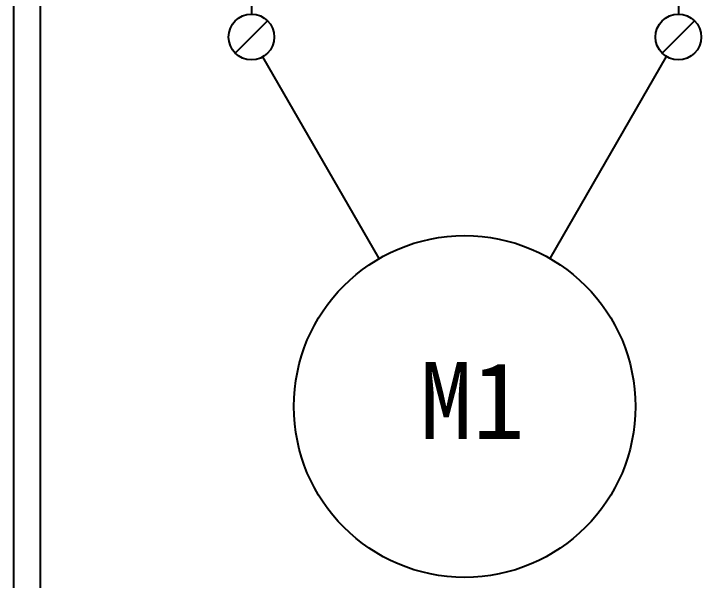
# Model space of a CAD drawing. Extents: x 1092 to 1379, y 1201 to 1405.
# Drawn here: x 1091.59 to 1123.8, y 1229.98 to 1256.51 of the extents above; entities that cross this region are included whole.
import ezdxf

# ---------------------------------------------------------------- set-up
doc = ezdxf.new("R2010")
doc.units = 0
doc.layers.get('0').update_dxf_attribs({"linetype": 'CONTINUOUS'})
doc.layers.add('圖框層', color=7, linetype='CONTINUOUS')
doc.styles.add('STSL', font='kaiu.ttf')

msp = doc.modelspace()

# ---------------------------------------------------------------- linework, layer by layer
at = {"color": 7}
for p, q in [((1102.72, 1278.783), (1102.729, 1256.492)), ((1122.72, 1278.783), (1122.729, 1256.492)), ((1103.486, 1256.178), (1101.972, 1254.664)), ((1123.486, 1256.178), (1121.972, 1254.664)), ((1108.717, 1245.049), (1103.264, 1254.494)), ((1116.717, 1245.049), (1122.176, 1254.504))]:
    msp.add_line(p, q, dxfattribs=at)
for centre, radius in [((1102.729, 1255.421), 1.071), ((1122.729, 1255.421), 1.071), ((1112.717, 1238.12), 8)]:
    msp.add_circle(centre, radius, dxfattribs=at)
at = {"layer": '圖框層', "color": 7}
for p, q in [((1091.595, 1201.135), (1091.595, 1405.104)), ((1092.845, 1202.385), (1092.845, 1403.854))]:
    msp.add_line(p, q, dxfattribs=at)

# ---------------------------------------------------------------- texts
at = {"layer": '圖框層', "color": 7, "style": 'STSL'}
msp.add_text('M1', height=3.6, dxfattribs=at).set_placement((1110.633, 1236.597))

doc.saveas('drawing.dxf')
